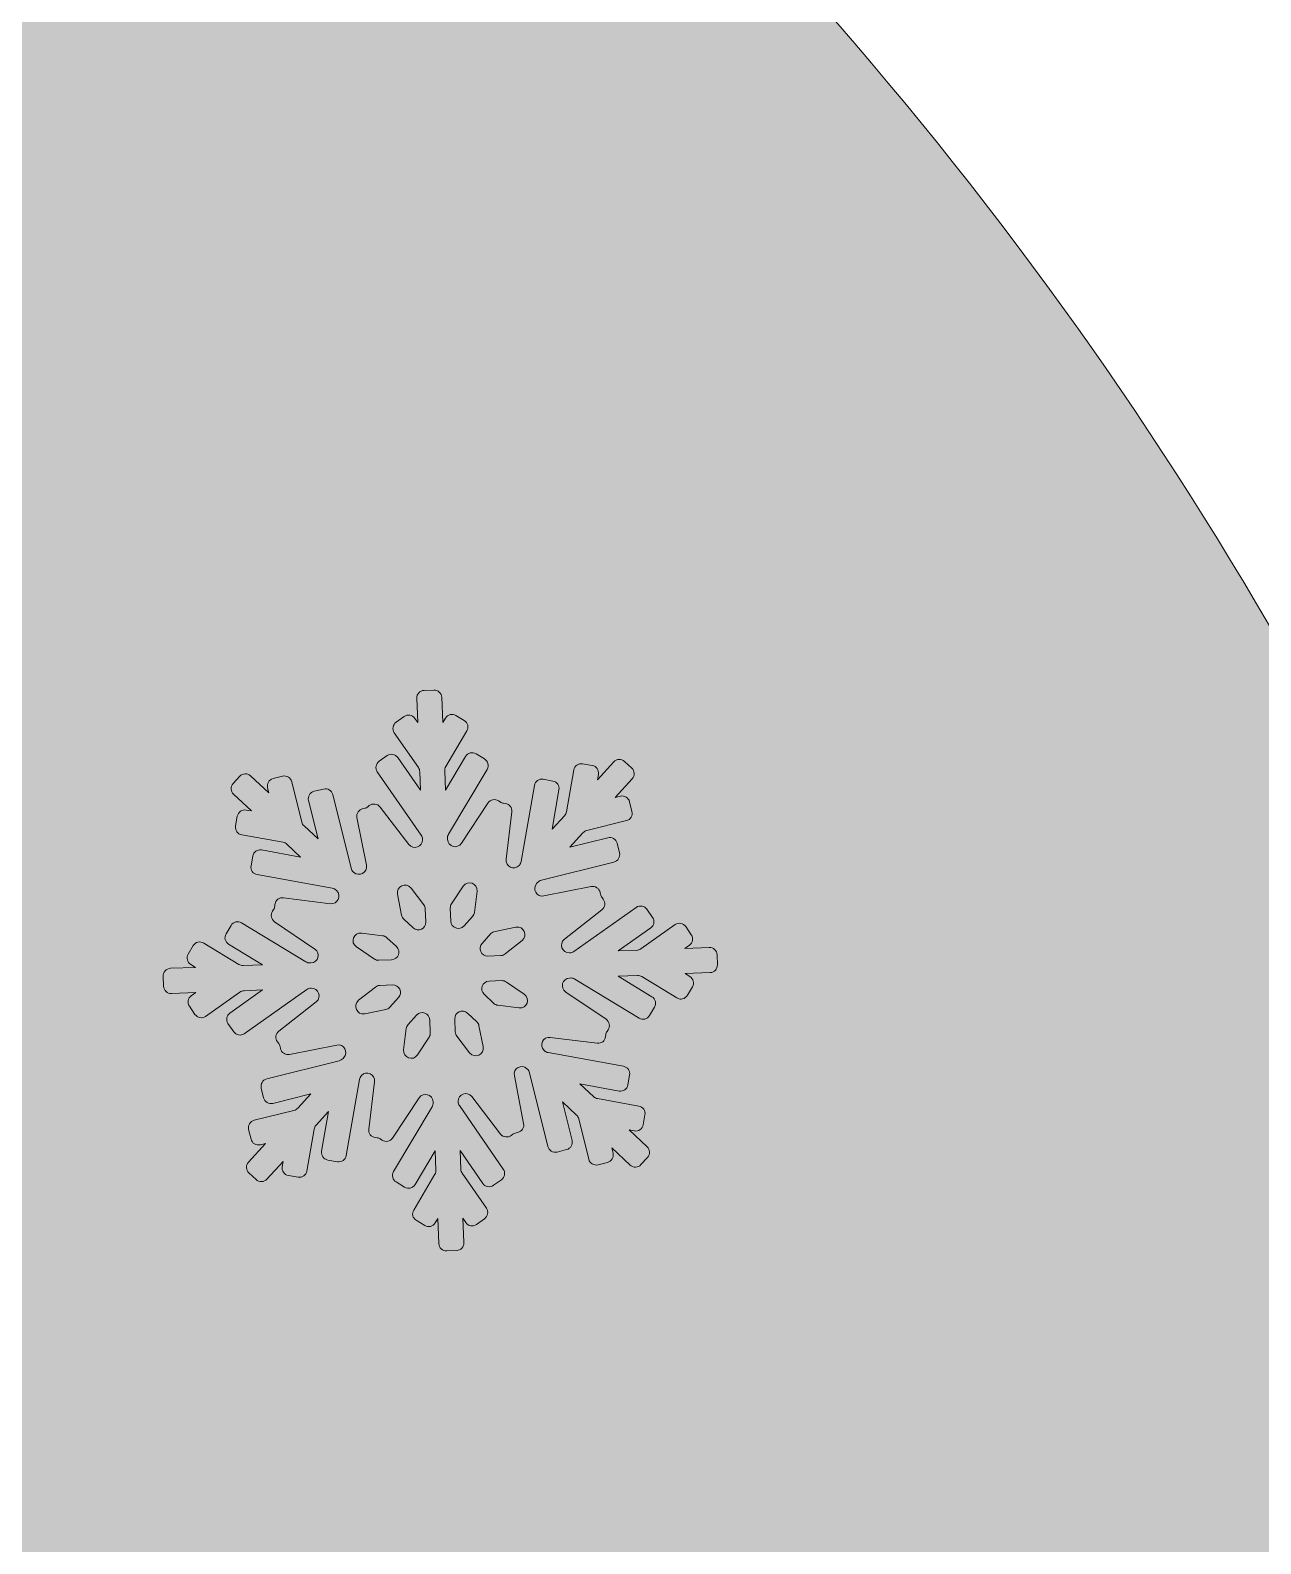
# Model space of a CAD drawing. Header units: millimetres. Extents: x 27 to 196, y -118 to -21.
# Drawn here: x 173.16 to 182.82, y -56.04 to -44.16 of the extents above; entities that cross this region are included whole.
import ezdxf

# ---------------------------------------------------------------- set-up
doc = ezdxf.new("R2010")
doc.units = ezdxf.units.MM
doc.header["$MEASUREMENT"] = 0
doc.layers.add('engraving', color=7, linetype='Continuous')
doc.layers.add('Layer 1', color=7, linetype='Continuous')

msp = doc.modelspace()

# ---------------------------------------------------------------- hatches: boundary and pattern name
at = {"layer": 'Layer 1'}
h = msp.add_hatch(color=2, dxfattribs=at)
h.dxf.hatch_style = 2
edge = h.paths.add_edge_path()
edge.add_spline(control_points=[(177.252, -88.497), (180.383, -85.287), (182.791, -81.667), (184.475, -77.633), (186.158, -73.601), (187.04, -69.511), (187.118, -65.36), (187.195, -61.211), (186.473, -57.139), (184.946, -53.146), (183.419, -49.152), (181.088, -45.59), (177.957, -42.458), (175.295, -39.718), (172.144, -37.448), (168.502, -35.646), (164.862, -33.846), (161.162, -32.945), (157.405, -32.945), (157.405, -32.945), (156.589, -32.945), (156.589, -32.945), (155.913, -32.496), (155.121, -32.21), (154.269, -32.145), (155.774, -31.03), (156.754, -29.246), (156.754, -27.23), (156.754, -23.849), (154.013, -21.109), (150.633, -21.109), (147.252, -21.109), (144.512, -23.849), (144.512, -27.23), (144.512, -29.246), (145.492, -31.03), (146.997, -32.145), (146.145, -32.21), (145.352, -32.496), (144.676, -32.945), (144.676, -32.945), (125.106, -32.945), (125.106, -32.945), (125.106, -32.945), (125.106, -118.094), (125.106, -118.094), (125.106, -118.094), (149.77, -118.094), (149.77, -118.094), (149.77, -118.094), (149.77, -99.772), (149.77, -99.772), (149.77, -99.225), (149.77, -98.559), (149.77, -97.776), (149.77, -96.994), (149.906, -96.406), (150.181, -96.014), (150.455, -95.622), (150.945, -95.584), (151.65, -95.896), (152.354, -96.21), (153.429, -97.149), (154.879, -98.715), (156.327, -100.282), (158.206, -102.611), (160.517, -105.704), (162.825, -108.797), (165.743, -112.926), (169.267, -118.094), (169.267, -118.094), (195.809, -118.094), (195.809, -118.094), (195.809, -118.094), (177.252, -88.497), (177.252, -88.497)], knot_values=[0, 0, 0, 0, 1, 1, 1, 2, 2, 2, 3, 3, 3, 4, 4, 4, 5, 5, 5, 6, 6, 6, 7, 7, 7, 8, 8, 8, 9, 9, 9, 10, 10, 10, 11, 11, 11, 12, 12, 12, 13, 13, 13, 14, 14, 14, 15, 15, 15, 16, 16, 16, 17, 17, 17, 18, 18, 18, 19, 19, 19, 20, 20, 20, 21, 21, 21, 22, 22, 22, 23, 23, 23, 24, 24, 24, 25, 25, 25, 25], degree=3, periodic=1)
edge = h.paths.add_edge_path()
edge.add_spline(control_points=[(146.825, -27.23), (146.825, -25.13), (148.533, -23.422), (150.633, -23.422), (152.732, -23.422), (154.44, -25.13), (154.44, -27.23), (154.44, -29.329), (152.732, -31.037), (150.633, -31.037), (148.533, -31.037), (146.825, -29.329), (146.825, -27.23)], knot_values=[0, 0, 0, 0, 1, 1, 1, 2, 2, 2, 3, 3, 3, 4, 4, 4, 4], degree=3, periodic=1)
edge = h.paths.add_edge_path()
edge.add_spline(control_points=[(160.928, -70.117), (159.36, -71.722), (157.443, -72.524), (155.173, -72.524), (155.173, -72.524), (149.535, -72.524), (149.535, -72.524), (149.535, -72.524), (149.535, -56.199), (149.535, -56.199), (149.535, -56.199), (155.173, -56.199), (155.173, -56.199), (157.443, -56.199), (159.36, -56.983), (160.928, -58.548), (162.493, -60.115), (163.277, -62.033), (163.277, -64.303), (163.277, -66.575), (162.493, -68.513), (160.928, -70.117)], knot_values=[0, 0, 0, 0, 1, 1, 1, 2, 2, 2, 3, 3, 3, 4, 4, 4, 5, 5, 5, 6, 6, 6, 7, 7, 7, 7], degree=3, periodic=1)

# ---------------------------------------------------------------- linework, layer by layer
at = {"layer": 'engraving', "lineweight": 0}
for points, knots in [([(178.553, -51.417), (178.552, -51.384), (178.524, -51.358), (178.491, -51.36), (178.491, -51.36), (178.301, -51.367), (178.301, -51.367), (178.301, -51.367), (178.336, -51.342), (178.336, -51.342), (178.363, -51.323), (178.369, -51.286), (178.351, -51.259), (178.351, -51.259), (178.307, -51.195), (178.307, -51.195), (178.288, -51.168), (178.25, -51.161), (178.223, -51.18), (178.223, -51.18), (177.954, -51.371), (177.954, -51.371), (177.944, -51.377), (177.933, -51.381), (177.921, -51.382), (177.921, -51.382), (177.776, -51.387), (177.776, -51.387), (177.776, -51.387), (178.032, -51.206), (178.032, -51.206), (178.059, -51.187), (178.066, -51.15), (178.047, -51.123), (178.047, -51.123), (178.003, -51.06), (178.003, -51.06), (177.984, -51.032), (177.946, -51.026), (177.919, -51.045), (177.919, -51.045), (177.429, -51.391), (177.429, -51.391), (177.419, -51.398), (177.408, -51.401), (177.397, -51.402), (177.397, -51.402), (177.394, -51.402), (177.394, -51.402), (177.336, -51.404), (177.309, -51.331), (177.355, -51.295), (177.355, -51.295), (177.649, -51.064), (177.649, -51.064), (177.674, -51.044), (177.679, -51.006), (177.659, -50.98), (177.659, -50.98), (177.65, -50.968), (177.65, -50.968), (177.644, -50.961), (177.64, -50.952), (177.638, -50.943), (177.638, -50.943), (177.635, -50.928), (177.635, -50.928), (177.629, -50.896), (177.598, -50.875), (177.565, -50.881), (177.565, -50.881), (177.194, -50.955), (177.194, -50.955), (177.137, -50.967), (177.099, -50.899), (177.138, -50.856), (177.138, -50.856), (177.144, -50.85), (177.144, -50.85), (177.152, -50.841), (177.162, -50.835), (177.174, -50.832), (177.174, -50.832), (177.743, -50.689), (177.743, -50.689), (177.775, -50.681), (177.795, -50.649), (177.787, -50.617), (177.787, -50.617), (177.768, -50.541), (177.768, -50.541), (177.76, -50.509), (177.727, -50.49), (177.695, -50.498), (177.695, -50.498), (177.397, -50.572), (177.397, -50.572), (177.397, -50.572), (177.5, -50.46), (177.5, -50.46), (177.508, -50.451), (177.518, -50.445), (177.53, -50.442), (177.53, -50.442), (177.842, -50.364), (177.842, -50.364), (177.874, -50.356), (177.893, -50.324), (177.885, -50.292), (177.885, -50.292), (177.866, -50.216), (177.866, -50.216), (177.858, -50.184), (177.826, -50.164), (177.794, -50.172), (177.794, -50.172), (177.753, -50.182), (177.753, -50.182), (177.753, -50.182), (177.887, -50.036), (177.887, -50.036), (177.909, -50.012), (177.907, -49.974), (177.884, -49.952), (177.884, -49.952), (177.827, -49.899), (177.827, -49.899), (177.803, -49.876), (177.764, -49.878), (177.742, -49.903), (177.742, -49.903), (177.614, -50.043), (177.614, -50.043), (177.614, -50.043), (177.622, -50.001), (177.622, -50.001), (177.627, -49.968), (177.606, -49.937), (177.573, -49.932), (177.573, -49.932), (177.498, -49.918), (177.498, -49.918), (177.465, -49.912), (177.434, -49.934), (177.428, -49.966), (177.428, -49.966), (177.371, -50.295), (177.371, -50.295), (177.369, -50.306), (177.364, -50.317), (177.356, -50.325), (177.356, -50.325), (177.258, -50.432), (177.258, -50.432), (177.258, -50.432), (177.312, -50.122), (177.312, -50.122), (177.318, -50.089), (177.297, -50.059), (177.264, -50.053), (177.264, -50.053), (177.189, -50.039), (177.189, -50.039), (177.156, -50.033), (177.125, -50.055), (177.119, -50.088), (177.119, -50.088), (177.015, -50.685), (177.015, -50.685), (177.013, -50.696), (177.008, -50.707), (177.001, -50.715), (177.001, -50.715), (177, -50.715), (177, -50.715), (176.961, -50.758), (176.89, -50.725), (176.897, -50.667), (176.897, -50.667), (176.942, -50.295), (176.942, -50.295), (176.946, -50.263), (176.923, -50.233), (176.891, -50.229), (176.891, -50.229), (176.876, -50.227), (176.876, -50.227), (176.867, -50.226), (176.858, -50.223), (176.85, -50.217), (176.85, -50.217), (176.838, -50.209), (176.838, -50.209), (176.811, -50.191), (176.773, -50.198), (176.755, -50.226), (176.755, -50.226), (176.547, -50.541), (176.547, -50.541), (176.515, -50.59), (176.44, -50.569), (176.437, -50.511), (176.437, -50.511), (176.437, -50.504), (176.437, -50.504), (176.436, -50.493), (176.439, -50.481), (176.445, -50.471), (176.445, -50.471), (176.748, -49.962), (176.748, -49.962), (176.764, -49.933), (176.755, -49.897), (176.727, -49.88), (176.727, -49.88), (176.661, -49.84), (176.661, -49.84), (176.633, -49.823), (176.596, -49.832), (176.579, -49.86), (176.579, -49.86), (176.422, -50.126), (176.422, -50.126), (176.422, -50.126), (176.415, -49.973), (176.415, -49.973), (176.415, -49.962), (176.418, -49.95), (176.424, -49.94), (176.424, -49.94), (176.59, -49.66), (176.59, -49.66), (176.606, -49.632), (176.597, -49.596), (176.569, -49.579), (176.569, -49.579), (176.503, -49.539), (176.503, -49.539), (176.475, -49.522), (176.438, -49.531), (176.421, -49.559), (176.421, -49.559), (176.4, -49.595), (176.4, -49.595), (176.4, -49.595), (176.392, -49.396), (176.392, -49.396), (176.391, -49.364), (176.363, -49.338), (176.33, -49.339), (176.33, -49.339), (176.253, -49.342), (176.253, -49.342), (176.22, -49.343), (176.195, -49.371), (176.196, -49.404), (176.196, -49.404), (176.204, -49.595), (176.204, -49.595), (176.204, -49.595), (176.181, -49.562), (176.181, -49.562), (176.162, -49.534), (176.124, -49.528), (176.097, -49.547), (176.097, -49.547), (176.034, -49.591), (176.034, -49.591), (176.007, -49.61), (176.001, -49.647), (176.019, -49.674), (176.019, -49.674), (176.209, -49.948), (176.209, -49.948), (176.215, -49.958), (176.219, -49.968), (176.219, -49.98), (176.219, -49.98), (176.225, -50.126), (176.225, -50.126), (176.225, -50.126), (176.047, -49.869), (176.047, -49.869), (176.028, -49.841), (175.991, -49.835), (175.964, -49.854), (175.964, -49.854), (175.901, -49.898), (175.901, -49.898), (175.874, -49.917), (175.867, -49.954), (175.886, -49.981), (175.886, -49.981), (176.23, -50.479), (176.23, -50.479), (176.237, -50.489), (176.24, -50.5), (176.241, -50.511), (176.241, -50.511), (176.241, -50.512), (176.241, -50.512), (176.243, -50.57), (176.169, -50.597), (176.134, -50.551), (176.134, -50.551), (175.908, -50.257), (175.908, -50.257), (175.887, -50.23), (175.849, -50.226), (175.823, -50.246), (175.823, -50.246), (175.812, -50.255), (175.812, -50.255), (175.805, -50.261), (175.796, -50.265), (175.787, -50.267), (175.787, -50.267), (175.773, -50.269), (175.773, -50.269), (175.741, -50.276), (175.72, -50.307), (175.726, -50.34), (175.726, -50.34), (175.8, -50.714), (175.8, -50.714), (175.811, -50.771), (175.743, -50.809), (175.7, -50.769), (175.7, -50.769), (175.697, -50.766), (175.697, -50.766), (175.688, -50.758), (175.682, -50.748), (175.68, -50.737), (175.68, -50.737), (175.537, -50.159), (175.537, -50.159), (175.529, -50.127), (175.496, -50.108), (175.464, -50.116), (175.464, -50.116), (175.39, -50.134), (175.39, -50.134), (175.358, -50.142), (175.338, -50.175), (175.346, -50.206), (175.346, -50.206), (175.421, -50.508), (175.421, -50.508), (175.421, -50.508), (175.311, -50.405), (175.311, -50.405), (175.302, -50.397), (175.296, -50.387), (175.293, -50.376), (175.293, -50.376), (175.215, -50.059), (175.215, -50.059), (175.207, -50.027), (175.175, -50.007), (175.142, -50.015), (175.142, -50.015), (175.068, -50.034), (175.068, -50.034), (175.036, -50.042), (175.017, -50.074), (175.025, -50.106), (175.025, -50.106), (175.035, -50.147), (175.035, -50.147), (175.035, -50.147), (174.891, -50.013), (174.891, -50.013), (174.867, -49.99), (174.829, -49.992), (174.806, -50.016), (174.806, -50.016), (174.754, -50.073), (174.754, -50.073), (174.732, -50.098), (174.734, -50.135), (174.758, -50.157), (174.758, -50.157), (174.898, -50.288), (174.898, -50.288), (174.898, -50.288), (174.857, -50.281), (174.857, -50.281), (174.824, -50.275), (174.793, -50.297), (174.787, -50.33), (174.787, -50.33), (174.774, -50.406), (174.774, -50.406), (174.768, -50.439), (174.79, -50.47), (174.822, -50.475), (174.822, -50.475), (175.147, -50.534), (175.147, -50.534), (175.158, -50.536), (175.168, -50.541), (175.177, -50.549), (175.177, -50.549), (175.284, -50.65), (175.284, -50.65), (175.284, -50.65), (174.977, -50.594), (174.977, -50.594), (174.945, -50.588), (174.914, -50.61), (174.908, -50.643), (174.908, -50.643), (174.895, -50.719), (174.895, -50.719), (174.889, -50.752), (174.911, -50.783), (174.943, -50.788), (174.943, -50.788), (175.533, -50.895), (175.533, -50.895), (175.544, -50.897), (175.555, -50.902), (175.563, -50.91), (175.563, -50.91), (175.566, -50.913), (175.566, -50.913), (175.608, -50.953), (175.575, -51.023), (175.518, -51.016), (175.518, -51.016), (175.15, -50.969), (175.15, -50.969), (175.117, -50.965), (175.087, -50.988), (175.083, -51.021), (175.083, -51.021), (175.081, -51.036), (175.081, -51.036), (175.08, -51.045), (175.077, -51.054), (175.072, -51.062), (175.072, -51.062), (175.063, -51.075), (175.063, -51.075), (175.045, -51.102), (175.053, -51.139), (175.08, -51.157), (175.08, -51.157), (175.396, -51.372), (175.396, -51.372), (175.444, -51.404), (175.423, -51.478), (175.365, -51.481), (175.365, -51.481), (175.358, -51.481), (175.358, -51.481), (175.346, -51.481), (175.334, -51.478), (175.324, -51.472), (175.324, -51.472), (174.821, -51.166), (174.821, -51.166), (174.792, -51.148), (174.755, -51.158), (174.738, -51.186), (174.738, -51.186), (174.699, -51.253), (174.699, -51.253), (174.682, -51.281), (174.691, -51.317), (174.719, -51.334), (174.719, -51.334), (174.984, -51.496), (174.984, -51.496), (174.984, -51.496), (174.833, -51.501), (174.833, -51.501), (174.821, -51.502), (174.81, -51.499), (174.8, -51.493), (174.8, -51.493), (174.524, -51.325), (174.524, -51.325), (174.495, -51.307), (174.458, -51.317), (174.441, -51.345), (174.441, -51.345), (174.402, -51.412), (174.402, -51.412), (174.385, -51.44), (174.394, -51.476), (174.422, -51.493), (174.422, -51.493), (174.459, -51.516), (174.459, -51.516), (174.459, -51.516), (174.263, -51.523), (174.263, -51.523), (174.23, -51.525), (174.204, -51.553), (174.205, -51.586), (174.205, -51.586), (174.209, -51.664), (174.209, -51.664), (174.21, -51.696), (174.238, -51.722), (174.27, -51.721), (174.27, -51.721), (174.461, -51.713), (174.461, -51.713), (174.461, -51.713), (174.425, -51.738), (174.425, -51.738), (174.399, -51.757), (174.392, -51.794), (174.411, -51.821), (174.411, -51.821), (174.455, -51.885), (174.455, -51.885), (174.474, -51.912), (174.511, -51.919), (174.538, -51.9), (174.538, -51.9), (174.808, -51.71), (174.808, -51.71), (174.817, -51.703), (174.828, -51.699), (174.84, -51.699), (174.84, -51.699), (174.985, -51.693), (174.985, -51.693), (174.985, -51.693), (174.729, -51.874), (174.729, -51.874), (174.702, -51.893), (174.696, -51.93), (174.714, -51.957), (174.714, -51.957), (174.759, -52.021), (174.759, -52.021), (174.777, -52.048), (174.815, -52.055), (174.842, -52.036), (174.842, -52.036), (175.333, -51.689), (175.333, -51.689), (175.342, -51.683), (175.353, -51.679), (175.365, -51.678), (175.365, -51.678), (175.368, -51.678), (175.368, -51.678), (175.425, -51.676), (175.452, -51.749), (175.407, -51.785), (175.407, -51.785), (175.113, -52.016), (175.113, -52.016), (175.087, -52.037), (175.082, -52.074), (175.102, -52.1), (175.102, -52.1), (175.112, -52.112), (175.112, -52.112), (175.117, -52.119), (175.121, -52.128), (175.123, -52.137), (175.123, -52.137), (175.126, -52.152), (175.126, -52.152), (175.132, -52.184), (175.164, -52.205), (175.196, -52.199), (175.196, -52.199), (175.568, -52.125), (175.568, -52.125), (175.624, -52.114), (175.662, -52.181), (175.623, -52.224), (175.623, -52.224), (175.617, -52.231), (175.617, -52.231), (175.609, -52.239), (175.599, -52.245), (175.588, -52.248), (175.588, -52.248), (175.018, -52.391), (175.018, -52.391), (174.986, -52.399), (174.967, -52.431), (174.975, -52.463), (174.975, -52.463), (174.993, -52.539), (174.993, -52.539), (175.001, -52.571), (175.034, -52.591), (175.066, -52.583), (175.066, -52.583), (175.364, -52.508), (175.364, -52.508), (175.364, -52.508), (175.261, -52.62), (175.261, -52.62), (175.254, -52.629), (175.243, -52.635), (175.232, -52.638), (175.232, -52.638), (174.92, -52.716), (174.92, -52.716), (174.888, -52.724), (174.868, -52.757), (174.876, -52.789), (174.876, -52.789), (174.895, -52.864), (174.895, -52.864), (174.903, -52.897), (174.935, -52.916), (174.968, -52.908), (174.968, -52.908), (175.008, -52.898), (175.008, -52.898), (175.008, -52.898), (174.875, -53.044), (174.875, -53.044), (174.853, -53.069), (174.854, -53.106), (174.878, -53.128), (174.878, -53.128), (174.934, -53.181), (174.934, -53.181), (174.959, -53.204), (174.997, -53.202), (175.019, -53.178), (175.019, -53.178), (175.147, -53.038), (175.147, -53.038), (175.147, -53.038), (175.14, -53.08), (175.14, -53.08), (175.134, -53.112), (175.156, -53.143), (175.188, -53.149), (175.188, -53.149), (175.264, -53.162), (175.264, -53.162), (175.296, -53.168), (175.327, -53.146), (175.333, -53.114), (175.333, -53.114), (175.39, -52.785), (175.39, -52.785), (175.392, -52.774), (175.397, -52.764), (175.405, -52.755), (175.405, -52.755), (175.503, -52.648), (175.503, -52.648), (175.503, -52.648), (175.449, -52.959), (175.449, -52.959), (175.443, -52.991), (175.465, -53.022), (175.497, -53.028), (175.497, -53.028), (175.573, -53.041), (175.573, -53.041), (175.605, -53.047), (175.636, -53.025), (175.642, -52.993), (175.642, -52.993), (175.746, -52.395), (175.746, -52.395), (175.748, -52.384), (175.753, -52.374), (175.761, -52.365), (175.761, -52.365), (175.761, -52.365), (175.761, -52.365), (175.8, -52.322), (175.871, -52.355), (175.864, -52.413), (175.864, -52.413), (175.819, -52.785), (175.819, -52.785), (175.815, -52.818), (175.838, -52.847), (175.871, -52.851), (175.871, -52.851), (175.885, -52.853), (175.885, -52.853), (175.894, -52.854), (175.903, -52.858), (175.911, -52.863), (175.911, -52.863), (175.923, -52.871), (175.923, -52.871), (175.95, -52.89), (175.988, -52.882), (176.006, -52.855), (176.006, -52.855), (176.215, -52.539), (176.215, -52.539), (176.247, -52.491), (176.322, -52.512), (176.324, -52.57), (176.324, -52.57), (176.324, -52.576), (176.324, -52.576), (176.325, -52.588), (176.322, -52.599), (176.316, -52.609), (176.316, -52.609), (176.014, -53.119), (176.014, -53.119), (175.997, -53.147), (176.006, -53.183), (176.034, -53.2), (176.034, -53.2), (176.1, -53.24), (176.1, -53.24), (176.128, -53.258), (176.165, -53.249), (176.182, -53.22), (176.182, -53.22), (176.34, -52.955), (176.34, -52.955), (176.34, -52.955), (176.346, -53.107), (176.346, -53.107), (176.346, -53.119), (176.344, -53.13), (176.338, -53.14), (176.338, -53.14), (176.172, -53.42), (176.172, -53.42), (176.155, -53.448), (176.164, -53.484), (176.192, -53.501), (176.192, -53.501), (176.258, -53.542), (176.258, -53.542), (176.286, -53.559), (176.323, -53.55), (176.34, -53.521), (176.34, -53.521), (176.361, -53.486), (176.361, -53.486), (176.361, -53.486), (176.369, -53.684), (176.369, -53.684), (176.371, -53.717), (176.398, -53.742), (176.431, -53.741), (176.431, -53.741), (176.508, -53.738), (176.508, -53.738), (176.541, -53.737), (176.567, -53.709), (176.565, -53.676), (176.565, -53.676), (176.558, -53.485), (176.558, -53.485), (176.558, -53.485), (176.581, -53.519), (176.581, -53.519), (176.6, -53.546), (176.637, -53.553), (176.664, -53.533), (176.664, -53.533), (176.727, -53.489), (176.727, -53.489), (176.754, -53.47), (176.761, -53.433), (176.742, -53.406), (176.742, -53.406), (176.553, -53.132), (176.553, -53.132), (176.546, -53.123), (176.542, -53.112), (176.542, -53.101), (176.542, -53.101), (176.536, -52.954), (176.536, -52.954), (176.536, -52.954), (176.714, -53.212), (176.714, -53.212), (176.733, -53.239), (176.771, -53.246), (176.798, -53.226), (176.798, -53.226), (176.861, -53.182), (176.861, -53.182), (176.887, -53.163), (176.894, -53.126), (176.875, -53.099), (176.875, -53.099), (176.531, -52.601), (176.531, -52.601), (176.525, -52.592), (176.521, -52.581), (176.521, -52.57), (176.521, -52.57), (176.52, -52.569), (176.52, -52.569), (176.518, -52.51), (176.592, -52.484), (176.627, -52.53), (176.627, -52.53), (176.854, -52.824), (176.854, -52.824), (176.874, -52.85), (176.912, -52.855), (176.938, -52.834), (176.938, -52.834), (176.949, -52.825), (176.949, -52.825), (176.957, -52.82), (176.965, -52.816), (176.975, -52.814), (176.975, -52.814), (176.989, -52.811), (176.989, -52.811), (177.021, -52.805), (177.042, -52.773), (177.035, -52.741), (177.035, -52.741), (176.962, -52.366), (176.962, -52.366), (176.95, -52.309), (177.019, -52.271), (177.061, -52.311), (177.061, -52.311), (177.065, -52.314), (177.065, -52.314), (177.073, -52.322), (177.079, -52.332), (177.082, -52.344), (177.082, -52.344), (177.225, -52.921), (177.225, -52.921), (177.233, -52.953), (177.265, -52.973), (177.297, -52.965), (177.297, -52.965), (177.372, -52.946), (177.372, -52.946), (177.403, -52.938), (177.423, -52.906), (177.415, -52.874), (177.415, -52.874), (177.34, -52.572), (177.34, -52.572), (177.34, -52.572), (177.451, -52.675), (177.451, -52.675), (177.459, -52.683), (177.465, -52.693), (177.468, -52.705), (177.468, -52.705), (177.546, -53.022), (177.546, -53.022), (177.554, -53.054), (177.587, -53.073), (177.619, -53.065), (177.619, -53.065), (177.693, -53.047), (177.693, -53.047), (177.725, -53.039), (177.745, -53.006), (177.737, -52.974), (177.737, -52.974), (177.727, -52.933), (177.727, -52.933), (177.727, -52.933), (177.87, -53.067), (177.87, -53.067), (177.894, -53.09), (177.933, -53.089), (177.955, -53.064), (177.955, -53.064), (178.007, -53.007), (178.007, -53.007), (178.029, -52.983), (178.028, -52.945), (178.004, -52.923), (178.004, -52.923), (177.863, -52.792), (177.863, -52.792), (177.863, -52.792), (177.904, -52.799), (177.904, -52.799), (177.937, -52.805), (177.968, -52.783), (177.974, -52.751), (177.974, -52.751), (177.987, -52.674), (177.987, -52.674), (177.993, -52.642), (177.971, -52.611), (177.939, -52.605), (177.939, -52.605), (177.615, -52.546), (177.615, -52.546), (177.603, -52.544), (177.593, -52.539), (177.585, -52.531), (177.585, -52.531), (177.477, -52.431), (177.477, -52.431), (177.477, -52.431), (177.784, -52.486), (177.784, -52.486), (177.817, -52.492), (177.848, -52.47), (177.853, -52.438), (177.853, -52.438), (177.867, -52.361), (177.867, -52.361), (177.872, -52.329), (177.851, -52.298), (177.819, -52.292), (177.819, -52.292), (177.228, -52.185), (177.228, -52.185), (177.217, -52.183), (177.207, -52.178), (177.198, -52.17), (177.198, -52.17), (177.196, -52.167), (177.196, -52.167), (177.153, -52.128), (177.186, -52.057), (177.244, -52.065), (177.244, -52.065), (177.612, -52.111), (177.612, -52.111), (177.644, -52.115), (177.674, -52.092), (177.678, -52.059), (177.678, -52.059), (177.68, -52.044), (177.68, -52.044), (177.681, -52.035), (177.684, -52.026), (177.69, -52.018), (177.69, -52.018), (177.698, -52.006), (177.698, -52.006), (177.716, -51.978), (177.709, -51.942), (177.682, -51.923), (177.682, -51.923), (177.365, -51.709), (177.365, -51.709), (177.317, -51.676), (177.339, -51.602), (177.396, -51.6), (177.396, -51.6), (177.404, -51.599), (177.404, -51.599), (177.415, -51.599), (177.427, -51.602), (177.437, -51.608), (177.437, -51.608), (177.941, -51.915), (177.941, -51.915), (177.969, -51.932), (178.006, -51.923), (178.023, -51.894), (178.023, -51.894), (178.063, -51.828), (178.063, -51.828), (178.079, -51.799), (178.07, -51.763), (178.042, -51.746), (178.042, -51.746), (177.778, -51.585), (177.778, -51.585), (177.778, -51.585), (177.928, -51.579), (177.928, -51.579), (177.94, -51.579), (177.952, -51.582), (177.962, -51.588), (177.962, -51.588), (178.238, -51.756), (178.238, -51.756), (178.266, -51.773), (178.303, -51.764), (178.32, -51.735), (178.32, -51.735), (178.36, -51.668), (178.36, -51.668), (178.376, -51.64), (178.367, -51.604), (178.339, -51.587), (178.339, -51.587), (178.302, -51.564), (178.302, -51.564), (178.302, -51.564), (178.499, -51.557), (178.499, -51.557), (178.532, -51.556), (178.557, -51.528), (178.556, -51.495), (178.556, -51.495), (178.553, -51.417), (178.553, -51.417)], [0, 0, 0, 0, 1, 1, 1, 2, 2, 2, 3, 3, 3, 4, 4, 4, 5, 5, 5, 6, 6, 6, 7, 7, 7, 8, 8, 8, 9, 9, 9, 10, 10, 10, 11, 11, 11, 12, 12, 12, 13, 13, 13, 14, 14, 14, 15, 15, 15, 16, 16, 16, 17, 17, 17, 18, 18, 18, 19, 19, 19, 20, 20, 20, 21, 21, 21, 22, 22, 22, 23, 23, 23, 24, 24, 24, 25, 25, 25, 26, 26, 26, 27, 27, 27, 28, 28, 28, 29, 29, 29, 30, 30, 30, 31, 31, 31, 32, 32, 32, 33, 33, 33, 34, 34, 34, 35, 35, 35, 36, 36, 36, 37, 37, 37, 38, 38, 38, 39, 39, 39, 40, 40, 40, 41, 41, 41, 42, 42, 42, 43, 43, 43, 44, 44, 44, 45, 45, 45, 46, 46, 46, 47, 47, 47, 48, 48, 48, 49, 49, 49, 50, 50, 50, 51, 51, 51, 52, 52, 52, 53, 53, 53, 54, 54, 54, 55, 55, 55, 56, 56, 56, 57, 57, 57, 58, 58, 58, 59, 59, 59, 60, 60, 60, 61, 61, 61, 62, 62, 62, 63, 63, 63, 64, 64, 64, 65, 65, 65, 66, 66, 66, 67, 67, 67, 68, 68, 68, 69, 69, 69, 70, 70, 70, 71, 71, 71, 72, 72, 72, 73, 73, 73, 74, 74, 74, 75, 75, 75, 76, 76, 76, 77, 77, 77, 78, 78, 78, 79, 79, 79, 80, 80, 80, 81, 81, 81, 82, 82, 82, 83, 83, 83, 84, 84, 84, 85, 85, 85, 86, 86, 86, 87, 87, 87, 88, 88, 88, 89, 89, 89, 90, 90, 90, 91, 91, 91, 92, 92, 92, 93, 93, 93, 94, 94, 94, 95, 95, 95, 96, 96, 96, 97, 97, 97, 98, 98, 98, 99, 99, 99, 100, 100, 100, 101, 101, 101, 102, 102, 102, 103, 103, 103, 104, 104, 104, 105, 105, 105, 106, 106, 106, 107, 107, 107, 108, 108, 108, 109, 109, 109, 110, 110, 110, 111, 111, 111, 112, 112, 112, 113, 113, 113, 114, 114, 114, 115, 115, 115, 116, 116, 116, 117, 117, 117, 118, 118, 118, 119, 119, 119, 120, 120, 120, 121, 121, 121, 122, 122, 122, 123, 123, 123, 124, 124, 124, 125, 125, 125, 126, 126, 126, 127, 127, 127, 128, 128, 128, 129, 129, 129, 130, 130, 130, 131, 131, 131, 132, 132, 132, 133, 133, 133, 134, 134, 134, 135, 135, 135, 136, 136, 136, 137, 137, 137, 138, 138, 138, 139, 139, 139, 140, 140, 140, 141, 141, 141, 142, 142, 142, 143, 143, 143, 144, 144, 144, 145, 145, 145, 146, 146, 146, 147, 147, 147, 148, 148, 148, 149, 149, 149, 150, 150, 150, 151, 151, 151, 152, 152, 152, 153, 153, 153, 154, 154, 154, 155, 155, 155, 156, 156, 156, 157, 157, 157, 158, 158, 158, 159, 159, 159, 160, 160, 160, 161, 161, 161, 162, 162, 162, 163, 163, 163, 164, 164, 164, 165, 165, 165, 166, 166, 166, 167, 167, 167, 168, 168, 168, 169, 169, 169, 170, 170, 170, 171, 171, 171, 172, 172, 172, 173, 173, 173, 174, 174, 174, 175, 175, 175, 176, 176, 176, 177, 177, 177, 178, 178, 178, 179, 179, 179, 180, 180, 180, 181, 181, 181, 182, 182, 182, 183, 183, 183, 184, 184, 184, 185, 185, 185, 186, 186, 186, 187, 187, 187, 188, 188, 188, 189, 189, 189, 190, 190, 190, 191, 191, 191, 192, 192, 192, 193, 193, 193, 194, 194, 194, 195, 195, 195, 196, 196, 196, 197, 197, 197, 198, 198, 198, 199, 199, 199, 200, 200, 200, 201, 201, 201, 202, 202, 202, 203, 203, 203, 204, 204, 204, 205, 205, 205, 206, 206, 206, 207, 207, 207, 208, 208, 208, 209, 209, 209, 210, 210, 210, 211, 211, 211, 212, 212, 212, 213, 213, 213, 214, 214, 214, 215, 215, 215, 216, 216, 216, 217, 217, 217, 218, 218, 218, 219, 219, 219, 220, 220, 220, 221, 221, 221, 222, 222, 222, 223, 223, 223, 224, 224, 224, 225, 225, 225, 226, 226, 226, 227, 227, 227, 228, 228, 228, 229, 229, 229, 230, 230, 230, 231, 231, 231, 232, 232, 232, 233, 233, 233, 234, 234, 234, 235, 235, 235, 236, 236, 236, 237, 237, 237, 238, 238, 238, 239, 239, 239, 240, 240, 240, 241, 241, 241, 242, 242, 242, 243, 243, 243, 244, 244, 244, 245, 245, 245, 246, 246, 246, 247, 247, 247, 248, 248, 248, 249, 249, 249, 250, 250, 250, 251, 251, 251, 252, 252, 252, 253, 253, 253, 254, 254, 254, 255, 255, 255, 256, 256, 256, 257, 257, 257, 258, 258, 258, 259, 259, 259, 260, 260, 260, 261, 261, 261, 262, 262, 262, 263, 263, 263, 264, 264, 264, 265, 265, 265, 266, 266, 266, 267, 267, 267, 268, 268, 268, 269, 269, 269, 270, 270, 270, 271, 271, 271, 272, 272, 272, 273, 273, 273, 274, 274, 274, 275, 275, 275, 276, 276, 276, 277, 277, 277, 278, 278, 278, 279, 279, 279, 280, 280, 280, 281, 281, 281, 282, 282, 282, 283, 283, 283, 284, 284, 284, 285, 285, 285, 286, 286, 286, 287, 287, 287, 288, 288, 288, 289, 289, 289, 290, 290, 290, 291, 291, 291, 292, 292, 292, 293, 293, 293, 294, 294, 294, 295, 295, 295, 296, 296, 296, 297, 297, 297, 298, 298, 298, 299, 299, 299, 300, 300, 300, 301, 301, 301, 302, 302, 302, 303, 303, 303, 304, 304, 304, 305, 305, 305, 306, 306, 306, 307, 307, 307, 308, 308, 308, 309, 309, 309, 310, 310, 310, 311, 311, 311, 312, 312, 312, 313, 313, 313, 314, 314, 314, 315, 315, 315, 316, 316, 316, 317, 317, 317, 318, 318, 318, 319, 319, 319, 320, 320, 320, 321, 321, 321, 322, 322, 322, 323, 323, 323, 324, 324, 324, 325, 325, 325, 326, 326, 326, 327, 327, 327, 328, 328, 328, 329, 329, 329, 330, 330, 330, 331, 331, 331, 332, 332, 332, 333, 333, 333, 334, 334, 334, 335, 335, 335, 336, 336, 336, 336]), ([(176.463, -51.152), (176.463, -51.152), (176.459, -51.051), (176.459, -51.051), (176.459, -51.039), (176.462, -51.026), (176.469, -51.016), (176.469, -51.016), (176.56, -50.878), (176.56, -50.878), (176.595, -50.826), (176.677, -50.856), (176.669, -50.918), (176.669, -50.918), (176.649, -51.084), (176.649, -51.084), (176.647, -51.096), (176.642, -51.108), (176.634, -51.117), (176.634, -51.117), (176.567, -51.19), (176.567, -51.19), (176.531, -51.23), (176.465, -51.206), (176.463, -51.152)], [0, 0, 0, 0, 1, 1, 1, 2, 2, 2, 3, 3, 3, 4, 4, 4, 5, 5, 5, 6, 6, 6, 7, 7, 7, 8, 8, 8, 8]), ([(176.151, -50.894), (176.151, -50.894), (176.251, -51.024), (176.251, -51.024), (176.258, -51.034), (176.263, -51.046), (176.263, -51.058), (176.263, -51.058), (176.267, -51.159), (176.267, -51.159), (176.269, -51.213), (176.206, -51.242), (176.167, -51.205), (176.167, -51.205), (176.095, -51.138), (176.095, -51.138), (176.086, -51.13), (176.079, -51.118), (176.077, -51.106), (176.077, -51.106), (176.045, -50.942), (176.045, -50.942), (176.032, -50.88), (176.112, -50.844), (176.151, -50.894)], [0, 0, 0, 0, 1, 1, 1, 2, 2, 2, 3, 3, 3, 4, 4, 4, 5, 5, 5, 6, 6, 6, 7, 7, 7, 8, 8, 8, 8]), ([(176.709, -51.327), (176.709, -51.327), (176.777, -51.251), (176.777, -51.251), (176.786, -51.242), (176.797, -51.236), (176.81, -51.233), (176.81, -51.233), (176.974, -51.2), (176.974, -51.2), (177.036, -51.188), (177.072, -51.267), (177.023, -51.306), (177.023, -51.306), (176.89, -51.41), (176.89, -51.41), (176.88, -51.418), (176.868, -51.422), (176.856, -51.423), (176.856, -51.423), (176.755, -51.427), (176.755, -51.427), (176.702, -51.429), (176.673, -51.366), (176.709, -51.327)], [0, 0, 0, 0, 1, 1, 1, 2, 2, 2, 3, 3, 3, 4, 4, 4, 5, 5, 5, 6, 6, 6, 7, 7, 7, 8, 8, 8, 8]), ([(175.863, -51.45), (175.863, -51.45), (175.722, -51.355), (175.722, -51.355), (175.67, -51.32), (175.701, -51.238), (175.764, -51.246), (175.764, -51.246), (175.928, -51.267), (175.928, -51.267), (175.941, -51.269), (175.952, -51.274), (175.961, -51.283), (175.961, -51.283), (176.036, -51.353), (176.036, -51.353), (176.075, -51.389), (176.051, -51.454), (175.998, -51.456), (175.998, -51.456), (175.898, -51.46), (175.898, -51.46), (175.886, -51.461), (175.873, -51.457), (175.863, -51.45)], [0, 0, 0, 0, 1, 1, 1, 2, 2, 2, 3, 3, 3, 4, 4, 4, 5, 5, 5, 6, 6, 6, 7, 7, 7, 8, 8, 8, 8]), ([(176.053, -51.753), (176.053, -51.753), (175.984, -51.829), (175.984, -51.829), (175.975, -51.838), (175.964, -51.845), (175.952, -51.847), (175.952, -51.847), (175.787, -51.88), (175.787, -51.88), (175.726, -51.892), (175.69, -51.813), (175.739, -51.774), (175.739, -51.774), (175.871, -51.67), (175.871, -51.67), (175.881, -51.662), (175.893, -51.658), (175.906, -51.657), (175.906, -51.657), (176.006, -51.654), (176.006, -51.654), (176.059, -51.651), (176.088, -51.714), (176.053, -51.753)], [0, 0, 0, 0, 1, 1, 1, 2, 2, 2, 3, 3, 3, 4, 4, 4, 5, 5, 5, 6, 6, 6, 7, 7, 7, 8, 8, 8, 8]), ([(176.899, -51.631), (176.899, -51.631), (177.039, -51.726), (177.039, -51.726), (177.091, -51.761), (177.06, -51.842), (176.998, -51.834), (176.998, -51.834), (176.833, -51.813), (176.833, -51.813), (176.821, -51.812), (176.809, -51.806), (176.8, -51.798), (176.8, -51.798), (176.725, -51.727), (176.725, -51.727), (176.686, -51.691), (176.71, -51.626), (176.763, -51.624), (176.763, -51.624), (176.863, -51.62), (176.863, -51.62), (176.876, -51.62), (176.888, -51.623), (176.899, -51.631)], [0, 0, 0, 0, 1, 1, 1, 2, 2, 2, 3, 3, 3, 4, 4, 4, 5, 5, 5, 6, 6, 6, 7, 7, 7, 8, 8, 8, 8]), ([(176.298, -51.928), (176.298, -51.928), (176.302, -52.029), (176.302, -52.029), (176.303, -52.042), (176.299, -52.054), (176.293, -52.064), (176.293, -52.064), (176.202, -52.202), (176.202, -52.202), (176.167, -52.255), (176.085, -52.225), (176.092, -52.162), (176.092, -52.162), (176.113, -51.996), (176.113, -51.996), (176.114, -51.984), (176.119, -51.973), (176.128, -51.963), (176.128, -51.963), (176.194, -51.89), (176.194, -51.89), (176.23, -51.851), (176.296, -51.875), (176.298, -51.928)], [0, 0, 0, 0, 1, 1, 1, 2, 2, 2, 3, 3, 3, 4, 4, 4, 5, 5, 5, 6, 6, 6, 7, 7, 7, 8, 8, 8, 8]), ([(176.611, -52.186), (176.611, -52.186), (176.511, -52.056), (176.511, -52.056), (176.503, -52.046), (176.499, -52.034), (176.498, -52.022), (176.498, -52.022), (176.494, -51.921), (176.494, -51.921), (176.492, -51.868), (176.556, -51.838), (176.595, -51.875), (176.595, -51.875), (176.667, -51.942), (176.667, -51.942), (176.676, -51.951), (176.682, -51.962), (176.684, -51.974), (176.684, -51.974), (176.717, -52.138), (176.717, -52.138), (176.729, -52.2), (176.649, -52.236), (176.611, -52.186)], [0, 0, 0, 0, 1, 1, 1, 2, 2, 2, 3, 3, 3, 4, 4, 4, 5, 5, 5, 6, 6, 6, 7, 7, 7, 8, 8, 8, 8])]:
    msp.add_open_spline(points, degree=3, knots=knots, dxfattribs=at)
at = {"layer": 'Layer 1', "lineweight": 0}
msp.add_open_spline([(177.252, -88.497), (180.383, -85.287), (182.791, -81.667), (184.475, -77.633), (186.158, -73.601), (187.04, -69.511), (187.118, -65.36), (187.195, -61.211), (186.473, -57.139), (184.946, -53.146), (183.419, -49.152), (181.088, -45.59), (177.957, -42.458), (175.295, -39.718), (172.144, -37.448), (168.502, -35.646), (164.862, -33.846), (161.162, -32.945), (157.405, -32.945), (157.405, -32.945), (156.589, -32.945), (156.589, -32.945), (155.913, -32.496), (155.121, -32.21), (154.269, -32.145), (155.774, -31.03), (156.754, -29.246), (156.754, -27.23), (156.754, -23.849), (154.013, -21.109), (150.633, -21.109), (147.252, -21.109), (144.512, -23.849), (144.512, -27.23), (144.512, -29.246), (145.492, -31.03), (146.997, -32.145), (146.145, -32.21), (145.352, -32.496), (144.676, -32.945), (144.676, -32.945), (125.106, -32.945), (125.106, -32.945), (125.106, -32.945), (125.106, -118.094), (125.106, -118.094), (125.106, -118.094), (149.77, -118.094), (149.77, -118.094), (149.77, -118.094), (149.77, -99.772), (149.77, -99.772), (149.77, -99.225), (149.77, -98.559), (149.77, -97.776), (149.77, -96.994), (149.906, -96.406), (150.181, -96.014), (150.455, -95.622), (150.945, -95.584), (151.65, -95.896), (152.354, -96.21), (153.429, -97.149), (154.879, -98.715), (156.327, -100.282), (158.206, -102.611), (160.517, -105.704), (162.825, -108.797), (165.743, -112.926), (169.267, -118.094), (169.267, -118.094), (195.809, -118.094), (195.809, -118.094), (195.809, -118.094), (177.252, -88.497), (177.252, -88.497)], degree=3, knots=[0, 0, 0, 0, 1, 1, 1, 2, 2, 2, 3, 3, 3, 4, 4, 4, 5, 5, 5, 6, 6, 6, 7, 7, 7, 8, 8, 8, 9, 9, 9, 10, 10, 10, 11, 11, 11, 12, 12, 12, 13, 13, 13, 14, 14, 14, 15, 15, 15, 16, 16, 16, 17, 17, 17, 18, 18, 18, 19, 19, 19, 20, 20, 20, 21, 21, 21, 22, 22, 22, 23, 23, 23, 24, 24, 24, 25, 25, 25, 25], dxfattribs=at)

doc.saveas('drawing.dxf')
